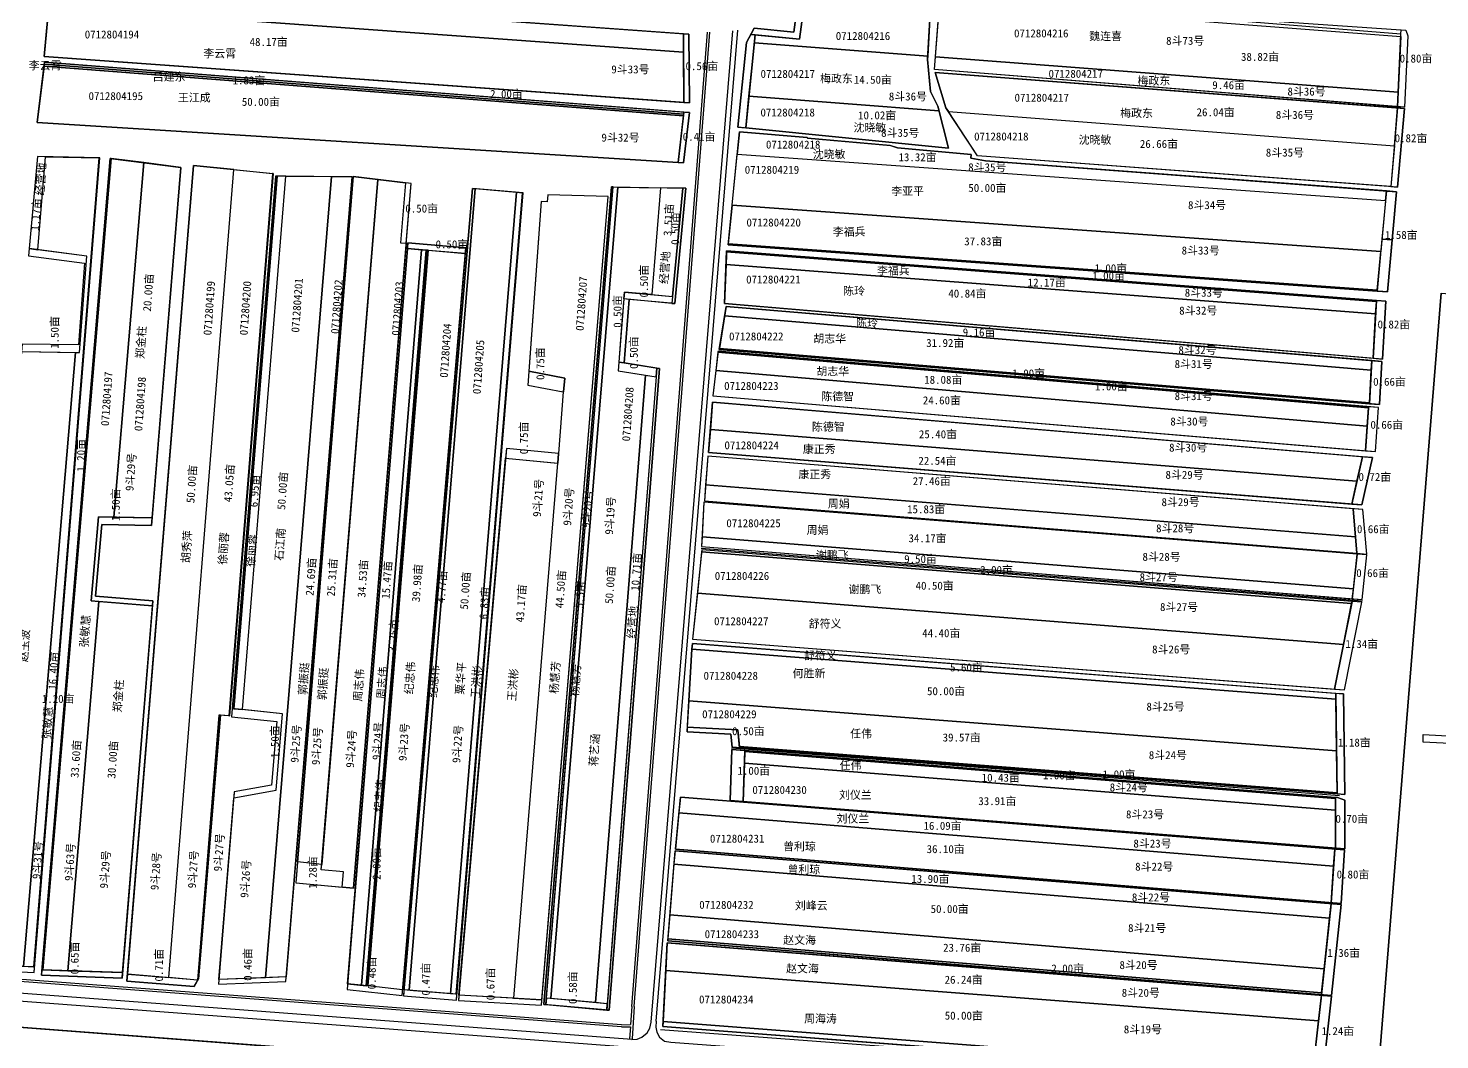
# Model space of a CAD drawing. Extents: x 548008 to 28551814, y 4990738 to 4997387.
# Drawn here: x 550112 to 551523, y 4992325 to 4993337 of the extents above; entities that cross this region are included whole.
import ezdxf
from ezdxf.enums import TextEntityAlignment as Align

# ---------------------------------------------------------------- set-up
doc = ezdxf.new("R2010")
doc.units = 0
doc.header["$LTSCALE"] = 10
for name, color, linetype in [('2019-4-4', 7, 'CONTINUOUS'), ('2021新职工', 3, 'CONTINUOUS'), ('2022年', 3, 'CONTINUOUS'), ('3.23分地', 7, 'CONTINUOUS'), ('修改', 3, 'CONTINUOUS'), ('出水桩', 5, 'CONTINUOUS'), ('地块名称', 6, 'CONTINUOUS'), ('地籍号', 7, 'CONTINUOUS'), ('开荒地', 6, 'CONTINUOUS'), ('扣减面积', 3, 'CONTINUOUS'), ('权利人', 10, 'CONTINUOUS'), ('林带', 3, 'CONTINUOUS'), ('油田占地', 4, 'CONTINUOUS'), ('测地框', 1, 'CONTINUOUS'), ('经营地', 5, 'CONTINUOUS'), ('经营地面积', 5, 'CONTINUOUS'), ('路', 4, 'CONTINUOUS'), ('身份地块', 1, 'CONTINUOUS'), ('身份地面积', 1, 'CONTINUOUS')]:
    doc.layers.add(name, color=color, linetype=linetype)
doc.styles.add('宋体', font='')
doc.styles.get('宋体').set_extended_font_data('SimSun')

msp = doc.modelspace()

# ---------------------------------------------------------------- linework, layer by layer
at = {"layer": '2019-4-4', "color": 3, "linetype": 'Continuous', "flags": 128}
for points in [[(551014.5, 4993364.5), (551011.3, 4993308.7), (550838, 4993322), (550838.8, 4993329.9), (550883.2, 4993325.6), (550889.7, 4993374.1)], [(551484.2, 4993328.4), (551481.7, 4993272.6), (551019.2, 4993308.1), (551023.4, 4993363.8)]]:
    msp.add_lwpolyline(points, close=True, dxfattribs=at)
at = {"layer": '2021新职工', "color": 1, "linetype": 'Continuous', "flags": 128}
for points in [[(550264.5, 4993197.3), (550227.6, 4993202.2), (550197.7, 4992847.7), (550236, 4992847.1)], [(550360.9, 4993188.6), (550317.6, 4992656.2), (550326.2, 4992655.3), (550369.6, 4993188.6)], [(550236.3, 4992759.1), (550182.8, 4992763.5), (550151.7, 4992394.2), (550206.4, 4992392.3)], [(551420.6, 4992572.2), (551420.1, 4992614), (550772.5, 4992664.2), (550770.9, 4992637.6), (550821.6, 4992635), (550823, 4992618.3)], [(551418.9, 4992554.6), (551418.8, 4992566.4), (550828.4, 4992613.4), (550828, 4992601.6)]]:
    msp.add_lwpolyline(points, close=True, dxfattribs=at)
at = {"layer": '2021新职工', "color": 1, "linetype": 'Continuous', "elevation": 280.8, "flags": 128}
msp.add_lwpolyline([(550317.7, 4993195.4), (550356.2, 4993191.5), (550312.6, 4992649), (550302.7, 4992649.6), (550281.4, 4992384.9), (550252.8, 4992387.3)], close=True, dxfattribs=at)
at = {"layer": '2022年', "color": 4, "linetype": 'Continuous', "flags": 128}
for points in [[(551022.5, 4993253.9), (551032.1, 4993216.8), (550829.4, 4993236.9), (550832.6, 4993268.5)], [(551477.8, 4993219), (551474.2, 4993178.3), (551061.2, 4993209.1), (551032.1, 4993253.2)], [(551468.9, 4993164.4), (551469.8, 4993173.9), (551069, 4993203.9), (551054.3, 4993206.8), (551054.6, 4993210.4), (550981.2, 4993216.9), (550973.9, 4993219.4), (550891.1, 4993226.7), (550890.8, 4993227.4), (550823.1, 4993232.9), (550820.9, 4993210.7)], [(550159.4, 4993012.5), (550163.5, 4993012.5), (550170.7, 4993108.8), (550121.6, 4993115.1), (550129.5, 4993208.1), (550182.7, 4993207), (550117.5, 4992398), (550107.5, 4992398.4)], [(550227.6, 4993202.2), (550195.1, 4993206.4), (550126.7, 4992395.1), (550151.7, 4992394.2), (550182.8, 4992763.5), (550174.9, 4992764.2), (550182.2, 4992847.9), (550197.7, 4992847.7)], [(550105.4, 4993013.4), (550159.4, 4993012.5), (550107.5, 4992398.4), (550053, 4992401)], [(551440.3, 4992811.6), (551438.9, 4992827.9), (550789.3, 4992880.1), (550788, 4992864)], [(551436.8, 4992775.9), (551440.5, 4992810.8), (550787.6, 4992862.6), (550785.8, 4992828.1)], [(551435.7, 4992766.2), (551436.8, 4992775.9), (550785.8, 4992828.1), (550785.2, 4992818.4)], [(551426.9, 4992720.5), (551435.1, 4992761.5), (550785.2, 4992813), (550781, 4992771.7)]]:
    msp.add_lwpolyline(points, close=True, dxfattribs=at)
at = {"layer": '3.23分地', "color": 1, "linetype": 'Continuous', "flags": 128}
for points in [[(550767.1, 4993312.8), (550132.7, 4993358.3), (550128.1, 4993308.2), (550767.6, 4993262.4)], [(550128.1, 4993300.7), (550127.9, 4993298.8), (550767.2, 4993248.9), (550767.4, 4993250.7)], [(551468.9, 4993164.4), (551464.2, 4993113.3), (550815.8, 4993159.6), (550820.9, 4993210.7)], [(550701.5, 4993177.8), (550744, 4993177.1), (550735.5, 4993070.3), (550708.1, 4993072.8), (550707.5, 4993066), (550705, 4993034.3), (550702.5, 4993002.7), (550701.9, 4992994.1), (550729.1, 4992989.7), (550679.2, 4992362.3), (550634.6, 4992366.3)], [(551396.4, 4992293.5), (551402, 4992344.2), (550749.4, 4992394.4), (550746.8, 4992343.4)]]:
    msp.add_lwpolyline(points, close=True, dxfattribs=at)
at = {"layer": '修改', "color": 2, "linetype": 'Continuous', "flags": 128}
msp.add_lwpolyline([(551484.3, 4993330.6), (551128.9, 4993359.2), (551127.8, 4993366.9), (551024.2, 4993374.2), (551023.4, 4993363.8), (551484.2, 4993328.4)], close=True, dxfattribs=at)
at = {"layer": '出水桩', "color": 2, "linetype": 'Continuous', "flags": 128}
for points in [[(550767.6, 4993252.8), (550128.4, 4993302.8), (550128.1, 4993300.7), (550767.4, 4993250.7)], [(550183.7, 4993207), (550182.7, 4993207), (550117.5, 4992398), (550118.5, 4992397.9)], [(550195.1, 4993206.4), (550194.1, 4993206.5), (550125.7, 4992395.1), (550126.7, 4992395.1)], [(550357, 4993191.4), (550356.2, 4993191.5), (550312.6, 4992649), (550313.4, 4992649)], [(550360.9, 4993188.6), (550359.4, 4993188.6), (550316.1, 4992656.4), (550317.6, 4992656.2)], [(550606.9, 4993172), (550605.9, 4993172), (550539.7, 4992370.6), (550540.7, 4992370.6)], [(550697, 4993177.9), (550695.1, 4993178), (550627.7, 4992360.5), (550629.6, 4992360.3)], [(550769.5, 4993176.6), (550766.6, 4993176.6), (550755.6, 4993061.5), (550758.5, 4993061.3)], [(550510, 4993114.7), (550511.8, 4993114.6), (550451.6, 4992379), (550449.8, 4992379.1)], [(550811.9, 4993121), (550811.8, 4993120), (551460.6, 4993073.6), (551460.7, 4993074.6)], [(551459.8, 4993064.4), (550810.3, 4993114), (550810.3, 4993113), (551459.8, 4993063.4)], [(551453, 4992962.1), (550803, 4993016.5), (550802.9, 4993015.5), (551452.9, 4992961.1)], [(551452, 4992957.1), (551452.1, 4992958.1), (550801.7, 4993013.7), (550801.6, 4993012.7)], [(550743.2, 4992996.3), (550740.6, 4992996.7), (550690.4, 4992354.9), (550692.9, 4992354.6)], [(550785.4, 4992815.1), (550785.2, 4992813), (551435.1, 4992761.5), (551435.5, 4992763.5)], [(550304.4, 4992649.6), (550302.7, 4992649.6), (550281.4, 4992384.9), (550281.7, 4992384.9), (550282.4, 4992386.1)], [(550823, 4992618.3), (550823.1, 4992617.1), (551420.6, 4992571.1), (551420.6, 4992572.2)], [(551418.8, 4992567.5), (550828.4, 4992614.5), (550828.4, 4992613.4), (551418.8, 4992566.4)], [(551405.1, 4992372.1), (550751.6, 4992426), (550751.5, 4992424), (551404.9, 4992370.1)]]:
    msp.add_lwpolyline(points, close=True, dxfattribs=at)
for points in [[(550510.9, 4993114.6), (550450.8, 4992379.1)], [(550784.8, 4992816.8), (551445.8, 4992764.2)], [(551422.8, 4992569.2), (550815.1, 4992616.8)]]:
    msp.add_lwpolyline(points, dxfattribs=at)
at = {"layer": '开荒地', "color": 6, "linetype": 'Continuous', "flags": 128}
for points in [[(551524.6, 4993071.6), (551376.4, 4991234), (552171, 4991161.7)], [(551718.8, 4992612.2), (551506.7, 4992622.6), (551506.6, 4992630.5), (551720.8, 4992618.8)]]:
    msp.add_lwpolyline(points, dxfattribs=at)
at = {"layer": '权利人', "color": 1, "linetype": 'Continuous', "elevation": 281.3, "flags": 128}
msp.add_lwpolyline([(550708.1, 4993007.1), (550707.9, 4993005.4)], dxfattribs=at)
at = {"layer": '林带', "color": 3, "linetype": 'Continuous', "flags": 128}
for points in [[(550707.5, 4993066), (550708.1, 4993072.8), (550756.3, 4993068.4), (550755.6, 4993061.5)], [(550712.7, 4993065.5), (550707.5, 4993066), (550702.5, 4993002.7), (550707.7, 4993001.9)], [(550707.7, 4993001.9), (550702.5, 4993002.7), (550701.9, 4992994.1), (550740, 4992988), (550740.6, 4992996.7)], [(550487.6, 4992375), (550487.1, 4992369.2), (550540.2, 4992364.7), (550540.7, 4992370.6)], [(550746.8, 4992343.4), (550746.6, 4992338.3), (551395.8, 4992288.4), (551396.4, 4992293.5)]]:
    msp.add_lwpolyline(points, close=True, dxfattribs=at)
at = {"layer": '油田占地', "color": 4, "linetype": 'Continuous', "flags": 128}
for points in [[(550891.2, 4993385.2), (550884.6, 4993385.7), (550877.5, 4993332.8), (550837.9, 4993336.6), (550834.5, 4993330.3), (550883.2, 4993325.6)], [(550838.8, 4993329.9), (550834.5, 4993330.3), (550830.2, 4993322.2), (550821.6, 4993237.7), (550829.4, 4993236.9)], [(550494.8, 4993181.3), (550489.2, 4993182), (550484.3, 4993122.1), (550489.9, 4993121.6)], [(550170.7, 4993108.8), (550113.1, 4993116.2), (550112.4, 4993108.9), (550168.4, 4993101.7), (550162.3, 4993019.9), (550106.1, 4993020.8), (550105.4, 4993013.4), (550163.5, 4993012.5)], [(550491.6, 4993122), (550549.5, 4993117.1), (550549, 4993111.4), (550512.1, 4993114.5), (550511.8, 4993114.6), (550510.9, 4993114.6), (550510, 4993114.7), (550491.1, 4993116.3)], [(550648.5, 4992986.8), (550612.7, 4992993.6), (550611.7, 4992979.8), (550646.9, 4992973.1), (550646.9, 4992973), (550647.3, 4992972.9)], [(550642.2, 4992911.4), (550642.1, 4992911.4), (550642.1, 4992911.2), (550590.1, 4992916.3), (550589.2, 4992906.8), (550641.4, 4992901.7)], [(550236, 4992847.1), (550182.2, 4992847.9), (550174.9, 4992764.2), (550236.3, 4992759.1), (550236.6, 4992763.9), (550179.4, 4992768.6), (550185.6, 4992840.2), (550235.4, 4992839.5)], [(550366.4, 4992651.2), (550316.1, 4992656.4), (550315.4, 4992648.1), (550360.5, 4992643.5), (550355.2, 4992579.6), (550318, 4992572.9), (550317.5, 4992566.9), (550360, 4992574.7)], [(550821.6, 4992635), (550770.9, 4992637.6), (550770.7, 4992633), (550814.6, 4992630.7), (550815.7, 4992617.7), (550823.1, 4992617.1)], [(550828.4, 4992614.5), (550815.4, 4992615.5), (550813.9, 4992564.3), (550826.9, 4992563.2)], [(550427.3, 4992493.1), (550405, 4992495.2), (550405.5, 4992500.5), (550381.2, 4992502.9), (550379.5, 4992482.1), (550426, 4992477.7)]]:
    msp.add_lwpolyline(points, close=True, dxfattribs=at)
at = {"layer": '油田占地', "color": 5, "linetype": 'Continuous', "flags": 128}
msp.add_lwpolyline([(551718.8, 4992612.2), (551506.7, 4992622.6), (551506.6, 4992630.5), (551720.8, 4992618.8)], dxfattribs=at)
at = {"layer": '测地框', "color": 0, "linetype": 'Continuous', "flags": 128}
for points, elevation in [([(550128.1, 4993308.2), (550135.1, 4993384.2), (550145.3, 4993389.1), (550296.5, 4993383.8), (550319.6, 4993396.3), (550390.3, 4993395.4), (550395.6, 4993357.5), (550772.4, 4993330.5), (550773, 4993262)], 281.1), ([(550821.6, 4993237.7), (550830.2, 4993322.2), (550837.9, 4993336.6), (550877.5, 4993332.8), (550884.6, 4993385.7), (551015, 4993374.3), (551011.1, 4993305.4), (551014.2, 4993273.2), (551021.3, 4993258.8), (551032.1, 4993216.8)], 281.8), ([(551024.2, 4993374.2), (551127.8, 4993366.9), (551128.9, 4993359.2), (551489.4, 4993334.6), (551491.4, 4993328.9), (551488, 4993257.6), (551018.2, 4993295.4)], 281.6), ([(550121, 4993242.2), (550128.4, 4993302.8), (550773, 4993252.4), (550767.2, 4993201.9)], 281.1), ([(551018.8, 4993292.4), (551487.9, 4993256.4), (551481, 4993177.8), (551061.2, 4993209.1), (551029.5, 4993257.1)], 281.5), ([(550811.8, 4993120), (550823.1, 4993232.9), (550890.8, 4993227.4), (550891.1, 4993226.7), (550974, 4993219.4), (550981.2, 4993216.9), (551054.6, 4993210.5), (551054.3, 4993206.8), (551069, 4993203.9), (551480.1, 4993173.1), (551470.9, 4993072.9)], 281.6), ([(550183.7, 4993207), (550121.3, 4993208.3), (550112.4, 4993108.9), (550168.4, 4993101.7), (550162.3, 4993019.9), (550106.1, 4993020.8), (550052.5, 4992395.6), (550118, 4992392.5)], 281.1), ([(550194.1, 4993206.5), (550264.5, 4993197.3), (550235.4, 4992839.5), (550185.6, 4992840.2), (550179.4, 4992768.6), (550236.6, 4992763.9), (550205.9, 4992386.9), (550125.2, 4992389.8)], 281), ([(550277.2, 4993199.5), (550357, 4993191.4), (550313.4, 4992649), (550304.4, 4992649.6), (550282.4, 4992386.1), (550278.1, 4992378.3), (550210.8, 4992383.9)], 280.8), ([(550315.4, 4992648.1), (550360.5, 4992643.5), (550355.2, 4992579.6), (550318, 4992572.9), (550302.2, 4992380.7), (550369.6, 4992383.4), (550435.8, 4993188), (550359.4, 4993188.6)], 281.4), ([(550379.5, 4992482.1), (550437.1, 4992476.6), (550494.8, 4993181.3), (550437, 4993188.3)], 281.5), ([(550487.1, 4992369.2), (550540.2, 4992364.7), (550606.9, 4993172), (550556.3, 4993176.5)], 281.6), ([(550695.1, 4993178), (550769.5, 4993176.6), (550758.5, 4993061.3), (550712.7, 4993065.5), (550707.7, 4993001.9), (550743.2, 4992996.3), (550692.9, 4992354.6), (550627.7, 4992360.5)], 281.3), ([(550542.1, 4992364.4), (550625.3, 4992359.8), (550692, 4993168.2), (550631.4, 4993170.1), (550630.8, 4993162.9), (550624.8, 4993163.4), (550611.7, 4992979.8), (550646.9, 4992973.1), (550642.1, 4992911.2), (550590.1, 4992916.3)], 281.7), ([(550430.9, 4992375.5), (550485.8, 4992369.3), (550549.5, 4993117.1), (550491.6, 4993122)], 281.7), ([(550808.1, 4993061.3), (550810.3, 4993114), (551469.2, 4993063.7), (551465.9, 4993005.8)], 281.6), ([(551465.2, 4993003.4), (551462.9, 4992960.3), (550802.9, 4993015.5), (550809.8, 4993058.2)], 281.6), ([(550801.7, 4993013.7), (550796.5, 4992969), (551458.9, 4992913.3), (551462, 4992957.3)], 281.6), ([(550796.1, 4992962.6), (551455.9, 4992907.2), (551445.2, 4992860), (550792.3, 4992912.2)], 281.5), ([(550791.6, 4992908.6), (550788, 4992864), (551450.3, 4992810.8), (551446.4, 4992855.3)], 281.6), ([(550787.6, 4992862.6), (550785.2, 4992818.4), (551445.5, 4992765.5), (551450.3, 4992810)], 281.6), ([(550785.4, 4992815.1), (550776.3, 4992725.7), (551427.9, 4992674.9), (551445.4, 4992762.8)], 281.7), ([(550776, 4992721.4), (551427.1, 4992670.9), (551428.4, 4992570.5), (550815.7, 4992617.7), (550814.6, 4992630.7), (550770.7, 4992633), (550772.5, 4992664.2), (550775.6, 4992715.6)], 281.7), ([(550813.9, 4992564.3), (550815.4, 4992615.5), (551420.9, 4992567.3), (551428.2, 4992564.8), (551428.3, 4992515.9)], 281.7), ([(550764.1, 4992567.6), (551428.1, 4992514.9), (551424.6, 4992461.3), (550759.1, 4992515.7)], 281.8), ([(550751.5, 4992424), (550758.7, 4992514.2), (551424.6, 4992460.3), (551414.8, 4992369.3)], 281.8), ([(550746.6, 4992338.3), (550750.8, 4992422.2), (551414.9, 4992368.9), (551405.9, 4992287.6)], 281.8), ([(550031.5, 4992295), (550036.8, 4992342.8), (550700.5, 4992292.2), (550697.7, 4992240.2)], 281.7)]:
    msp.add_lwpolyline(points, close=True, dxfattribs=dict(at, elevation=elevation))
for points, elevation in [([(550715.6, 4992358.5), (550791.1, 4993332.7)], 282.1), ([(550717.9, 4992358.5), (550793.4, 4993332.7)], 282.2), ([(550734.7, 4992342.9), (550816.4, 4993333.9)], 282.3), ([(550739.8, 4992343.8), (550821.5, 4993334.7)], 282.4), ([(550705.1, 4992338), (549338.4, 4992441.2)], 284.7), ([(550705.2, 4992340.1), (549338.5, 4992443.3)], 284.4), ([(550715.6, 4992325.5), (549348.9, 4992428.7)], 282.3), ([(550715.3, 4992317.5), (549348.6, 4992420.6)], 283.2), ([(550715.6, 4992358.5), (550714.3, 4992340.4)], 282.1), ([(550717.9, 4992358.5), (550715.7, 4992326.1)], 282.2), ([(550705.1, 4992338), (550714.2, 4992338.2)], 284.7), ([(550705.2, 4992340.1), (550714.3, 4992340.4)], 284.4), ([(550714.2, 4992338.2), (550713.3, 4992326.3)], 282.1), ([(550715.6, 4992325.5), (550720.8, 4992325.8), (550725.6, 4992327.6), (550730.7, 4992332.1), (550733.5, 4992336.9), (550734.7, 4992342.9)], 282.3), ([(550739.8, 4992343.8), (550739.5, 4992337.7), (550740.6, 4992332.6), (550743, 4992327.8), (550748, 4992323.8), (550754.4, 4992322.7), (551427.5, 4992272.5)], 282.4), ([(550744, 4992335.3), (551417.1, 4992285)], 282.7)]:
    msp.add_lwpolyline(points, dxfattribs=dict(at, elevation=elevation))
at = {"layer": '测地框', "color": 0, "linetype": 'Continuous'}
msp.add_lwpolyline([(551524.6, 4993071.6), (552272.3, 4993012.7), (552264.7, 4992928.4), (552391.3, 4992918.7), (552271.2, 4991392.8), (552189.7, 4991399.2), (552171, 4991161.7), (551376.4, 4991234)], close=True, dxfattribs=at)
at = {"layer": '测地框', "color": 0, "linetype": 'Continuous', "flags": 128}
msp.add_lwpolyline([(551506.6, 4992630.5), (551720.8, 4992618.8), (551724.8, 4992647.6), (551843.7, 4992645), (551843.9, 4992572.1), (551795.8, 4992574.6), (551792.5, 4992549.1), (551740, 4992552.8), (551738.8, 4992597.9), (551719, 4992597.2), (551718.8, 4992612.2), (551506.7, 4992622.6)], close=True, dxfattribs=at)
at = {"layer": '经营地', "color": 5, "linetype": 'Continuous', "flags": 128}
for points in [[(550767, 4993330.9), (550395.6, 4993357.5), (550390.3, 4993395.4), (550319.6, 4993396.3), (550296.5, 4993383.8), (550145.3, 4993389.1), (550135.1, 4993384.2), (550132.7, 4993358.3), (550767.1, 4993312.8)], [(550129.5, 4993208.1), (550121.3, 4993208.3), (550113.1, 4993116.2), (550121.6, 4993115.1)], [(550766.6, 4993176.6), (550744, 4993177.1), (550735.5, 4993070.3), (550756.3, 4993068.3)], [(550729.1, 4992989.7), (550740, 4992988), (550690.9, 4992361.2), (550679.2, 4992362.3)]]:
    msp.add_lwpolyline(points, close=True, dxfattribs=at)
at = {"layer": '路', "color": 4, "linetype": 'Continuous', "flags": 128}
for points in [[(550772.4, 4993330.5), (550767, 4993330.9), (550767.6, 4993262.4), (550773, 4993262)], [(551484.5, 4993334.9), (551484.7, 4993334.9), (551489.4, 4993334.6), (551491.4, 4993328.9), (551488, 4993257.6), (551481, 4993258.1), (551484.3, 4993330.5)], [(551487.9, 4993256.4), (551481.1, 4993256.9), (551474.2, 4993178.3), (551481, 4993177.8)], [(550773, 4993252.4), (550767.6, 4993252.8), (550761.8, 4993202.2), (550767.2, 4993201.9)], [(551480.1, 4993173.1), (551469.8, 4993173.9), (551465.3, 4993125.7), (551475.7, 4993125)], [(551475.7, 4993125), (551465.3, 4993125.7), (551460.6, 4993073.6), (551460.6, 4993073.6), (551470.9, 4993072.9)], [(551469.2, 4993063.7), (551459.8, 4993064.4), (551456.5, 4993006.6), (551465.9, 4993005.8)], [(551465.2, 4993003.4), (551455.2, 4993004.2), (551452.9, 4992961.1), (551462.9, 4992960.3)], [(551449, 4992914.1), (551458.9, 4992913.3), (551462, 4992957.3), (551452.1, 4992958.1), (551452, 4992957.1)], [(551435.2, 4992860.8), (551445.2, 4992860), (551455.9, 4992907.2), (551445.9, 4992908.1)], [(551440.3, 4992811.6), (551450.3, 4992810.8), (551446.4, 4992855.3), (551436.5, 4992856.1)], [(551435.7, 4992766.2), (551445.5, 4992765.5), (551450.3, 4992810), (551440.5, 4992810.8)], [(551445.4, 4992762.8), (551435.5, 4992763.5), (551418, 4992675.6), (551427.9, 4992674.9)], [(551427.1, 4992670.9), (551419.4, 4992671.5), (551420.6, 4992571.1), (551428.4, 4992570.5)], [(551428.2, 4992564.8), (551420.9, 4992567.3), (551418.8, 4992567.5), (551419, 4992516.6), (551428.3, 4992515.9)], [(551428.1, 4992514.9), (551418.2, 4992515.7), (551414.7, 4992462.1), (551424.6, 4992461.3)], [(551424.6, 4992460.3), (551414.7, 4992461.1), (551404.9, 4992370.1), (551414.8, 4992369.3)], [(550118.5, 4992397.9), (550053, 4992401), (550052.5, 4992395.6), (550118, 4992392.5)], [(550206.4, 4992392.3), (550125.7, 4992395.1), (550125.2, 4992389.8), (550205.9, 4992386.9)], [(550281.7, 4992384.9), (550211.4, 4992390.7), (550210.8, 4992383.9), (550278.1, 4992378.3)], [(550370, 4992388), (550302.6, 4992385.3), (550302.2, 4992380.7), (550369.6, 4992383.4)], [(550540.7, 4992370.6), (550539.7, 4992370.6), (550497.3, 4992374.2), (550487.6, 4992375), (550487.1, 4992369.2), (550540.2, 4992364.7)], [(550625.7, 4992365.1), (550542.6, 4992369.7), (550542.1, 4992364.4), (550625.3, 4992359.8)], [(550630.1, 4992366.7), (550629.6, 4992360.3), (550690.4, 4992354.9), (550690.9, 4992361.2)], [(551414.9, 4992368.9), (551404.9, 4992369.7), (551395.8, 4992288.4), (551405.9, 4992287.6)]]:
    msp.add_lwpolyline(points, close=True, dxfattribs=at)
at = {"layer": '身份地块', "color": 1, "linetype": 'Continuous', "flags": 128}
for points in [[(551011.1, 4993305.4), (551015, 4993374.3), (550891.2, 4993385.2), (550883.2, 4993325.6), (550838.8, 4993329.9), (550829.4, 4993236.9), (551032.1, 4993216.8), (551021.3, 4993258.8), (551014.2, 4993273.2)], [(551011.3, 4993308.7), (551011.1, 4993305.4), (551014.2, 4993273.2), (551021.3, 4993258.8), (551022.5, 4993253.9), (550832.6, 4993268.5), (550838, 4993322)], [(550127.9, 4993298.8), (550121, 4993242.2), (550761.8, 4993202.2), (550767.2, 4993248.9)], [(551481.7, 4993272.6), (551481, 4993258.1), (551018.2, 4993295.4), (551019.2, 4993308.1)], [(551477.8, 4993219), (551481.1, 4993256.9), (551018.8, 4993292.4), (551029.5, 4993257.1), (551032.1, 4993253.2)], [(550369.6, 4993188.6), (550415.3, 4993188.2), (550349.4, 4992387.2), (550302.6, 4992385.3), (550317.5, 4992566.9), (550360, 4992574.7), (550366.4, 4992651.2), (550326.2, 4992655.3)], [(550415.3, 4993188.2), (550435.8, 4993188), (550370, 4992388), (550349.4, 4992387.2)], [(550437, 4993188.3), (550461.5, 4993185.3), (550405.5, 4992500.5), (550381.2, 4992502.9)], [(550461.5, 4993185.3), (550489.2, 4993182), (550484.3, 4993122.1), (550489.9, 4993121.6), (550437.1, 4992476.6), (550426, 4992477.7), (550427.3, 4992493.1), (550405, 4992495.2)], [(550697, 4993177.9), (550701.5, 4993177.8), (550634.6, 4992366.3), (550630.1, 4992366.7)], [(551460.7, 4993074.6), (551464.2, 4993113.3), (550815.8, 4993159.6), (550811.9, 4993121)], [(550510, 4993114.7), (550491.1, 4993116.3), (550431.4, 4992381.2), (550449.8, 4992379.1)], [(550491.1, 4993116.3), (550505.2, 4993115.1), (550445.1, 4992379.7), (550431.4, 4992381.2)], [(550505.2, 4993115.1), (550510, 4993114.7), (550449.8, 4992379.1), (550445.1, 4992379.7)], [(550511.8, 4993114.6), (550549, 4993111.4), (550486.3, 4992375), (550451.7, 4992379)], [(551456.5, 4993006.6), (551459.1, 4993050.9), (550809.7, 4993100.5), (550808.1, 4993061.3)], [(551459.1, 4993050.9), (551459.8, 4993063.4), (550810.3, 4993113), (550810.1, 4993109.9), (550809.7, 4993100.5)], [(550809.8, 4993058.2), (550803, 4993016.5), (551453, 4992962.1), (551455.2, 4993004.2)], [(551454.7, 4992994.8), (551455.2, 4993004.2), (550809.8, 4993058.2), (550808.3, 4993048.9)], [(551453, 4992962.1), (551454.7, 4992994.8), (550808.3, 4993048.9), (550803, 4993016.5)], [(551450.7, 4992938.7), (551452, 4992957.1), (550801.6, 4993012.7), (550799.5, 4992994.3)], [(551449, 4992914.1), (551450.7, 4992938.7), (550799.5, 4992994.3), (550796.5, 4992969)], [(551440.4, 4992883.7), (551445.9, 4992908.1), (550796.1, 4992962.6), (550794.7, 4992943.9), (550794.1, 4992935.4)], [(551435.2, 4992860.8), (551440.4, 4992883.7), (550794.1, 4992935.4), (550792.3, 4992912.2)], [(550589.2, 4992906.8), (550641.3, 4992901.7), (550597.2, 4992366.7), (550542.6, 4992369.7)], [(551438.9, 4992827.9), (551438.2, 4992835.6), (551436.5, 4992856.1), (550791.6, 4992908.6), (550789.9, 4992887.7), (550789.3, 4992880.1)], [(551418, 4992675.6), (551426.9, 4992720.5), (550781, 4992771.7), (550776.3, 4992725.7)], [(551419.4, 4992665.7), (551419.4, 4992671.5), (550776, 4992721.4), (550775.6, 4992715.6)], [(551420.1, 4992614), (551419.4, 4992665.7), (550775.6, 4992715.6), (550772.5, 4992664.2)], [(551419, 4992516.6), (551418.9, 4992554.6), (550828, 4992601.6), (550826.9, 4992563.2)], [(551417.1, 4992498.6), (551418.2, 4992515.7), (550764.1, 4992567.6), (550762.6, 4992552.1)], [(551414.7, 4992462.1), (551417.1, 4992498.6), (550762.6, 4992552.1), (550759.1, 4992515.7)], [(551413.1, 4992446.6), (551414.7, 4992461.1), (550758.7, 4992514.2), (550757.6, 4992500.6)], [(551407.7, 4992396.1), (551413.1, 4992446.6), (550757.6, 4992500.6), (550753.6, 4992450.1)], [(551405.1, 4992372.1), (551407.7, 4992396.1), (550753.6, 4992450.1), (550751.6, 4992426)], [(551402, 4992344.2), (551404.9, 4992369.7), (550750.8, 4992422.2), (550749.4, 4992394.4)], [(550749.4, 4992394.4), (550746.8, 4992343.4), (551396.4, 4992293.5), (551402, 4992344.2)]]:
    msp.add_lwpolyline(points, close=True, dxfattribs=at)
for points in [[(551480.7, 4993253), (551474.2, 4993178.3)], [(550815.8, 4993159.6), (551464.2, 4993113.3)]]:
    msp.add_lwpolyline(points, dxfattribs=at)
for points, elevation in [([(550277.2, 4993199.5), (550211.4, 4992390.7), (550252.8, 4992387.3), (550317.7, 4993195.4)], 280.8), ([(550556.3, 4993176.5), (550559, 4993176.3), (550492.8, 4992374.6), (550487.6, 4992375)], 281.6), ([(550559, 4993176.3), (550600.3, 4993172.6), (550534.1, 4992371.1), (550492.8, 4992374.6)], 281.6), ([(550600.3, 4993172.6), (550605.9, 4993172), (550539.7, 4992370.6), (550534.1, 4992371.1)], 281.6), ([(550692, 4993168.2), (550631.4, 4993170.1), (550630.8, 4993162.9), (550624.8, 4993163.4), (550612.7, 4992993.6), (550648.5, 4992986.8), (550647.3, 4992972.9), (550646.9, 4992973), (550642.1, 4992911.4), (550642.2, 4992911.4), (550641.4, 4992901.7), (550641.3, 4992901.7), (550597.2, 4992366.7), (550625.7, 4992365.1)], 281.7), ([(550036.8, 4992342.8), (550033.4, 4992312.5), (550693.4, 4992262.2), (550695.7, 4992292.6)], 281.7)]:
    msp.add_lwpolyline(points, close=True, dxfattribs=dict(at, elevation=elevation))

# ---------------------------------------------------------------- texts
at = {"layer": '2019-4-4', "color": 3, "linetype": 'Continuous', "style": '宋体'}
for s, p in [('0712804216', (550946.6, 4993328.8)), ('0712804216', (551124.8, 4993331.4)), ('魏连喜', (551189.1, 4993328.9)), ('8斗73号', (551268.7, 4993324.3))]:
    msp.add_text(s, height=8, dxfattribs=at).set_placement(p, align=Align.MIDDLE)
msp.add_text('38.82亩', height=8, dxfattribs=at).set_placement((551324.5, 4993304))
at = {"layer": '2021新职工', "color": 1, "linetype": 'Continuous', "style": '宋体'}
for s, p in [('20.00亩', (550234.7, 4993053.1)), ('43.05亩', (550315.6, 4992862.5)), ('6.95亩', (550341.3, 4992857.4)), ('16.40亩', (550140, 4992674.9)), ('33.60亩', (550162.3, 4992586.7)), ('30.00亩', (550199.1, 4992586.1))]:
    msp.add_text(s, height=8, rotation=86, dxfattribs=at).set_placement(p)
for s, p in [('郑金柱 ', (550224.7, 4993025.2)), ('徐丽蓉', (550307, 4992816.4)), ('徐丽蓉', (550335, 4992814.4)), ('郑金柱 ', (550202, 4992671.6))]:
    msp.add_text(s, height=8, rotation=86, dxfattribs=at).set_placement(p, align=Align.MIDDLE)
for p in [(550944.7, 4992631.5), (550934.2, 4992599.8)]:
    msp.add_text('任伟', height=8, dxfattribs=at).set_placement(p, align=Align.MIDDLE)
for s, p in [('39.57亩', (551026.2, 4992623.4)), ('10.43亩', (551065.3, 4992583.2))]:
    msp.add_text(s, height=8, dxfattribs=at).set_placement(p)
at = {"layer": '2022年', "color": 4, "linetype": 'Continuous', "style": '宋体'}
for s, p in [('沈晓敏', (550953.5, 4993237.5)), ('沈晓敏', (550912.8, 4993210.9)), ('周娟', (550922.4, 4992861.4)), ('周娟', (550901.2, 4992835.1)), ('谢鹏飞', (550915.9, 4992810.1)), ('谢鹏飞', (550948.5, 4992775.8))]:
    msp.add_text(s, height=8, dxfattribs=at).set_placement(p, align=Align.MIDDLE)
for s, p in [('15.83亩', (550990.7, 4992851.6)), ('34.17亩', (550992.1, 4992822.6)), ('9.50亩', (550987.8, 4992801.8)), ('40.50亩', (550999.2, 4992775.2))]:
    msp.add_text(s, height=8, dxfattribs=at).set_placement(p)
for s, p in [('张敏慧', (550168.6, 4992733.7)), ('赵玉波', (550108.1, 4992719.2)), ('张敏慧', (550131.1, 4992642.1))]:
    msp.add_text(s, height=8, rotation=86, dxfattribs=at).set_placement(p, align=Align.MIDDLE)
at = {"layer": '3.23分地', "color": 1, "linetype": 'Continuous', "style": '宋体'}
for s, p in [('李云霄', (550303.5, 4993311.6)), ('李云霄', (550128.9, 4993299.6)), ('李亚平', (550991.2, 4993174)), ('周海涛', (550904.1, 4992346.5))]:
    msp.add_text(s, height=8, dxfattribs=at).set_placement(p, align=Align.MIDDLE)
msp.add_text('蒋艺涵', height=8, rotation=86, dxfattribs=at).set_placement((550677.8, 4992614.9), align=Align.MIDDLE)
at = {"layer": '地块名称', "color": 1, "linetype": 'Continuous', "style": '宋体'}
for s, p in [('9斗33号', (550714.1, 4993295.7)), ('8斗36号', (550991.5, 4993268.6)), ('8斗36号', (551390, 4993273.5)), ('8斗36号', (551378.4, 4993250.2)), ('9斗32号', (550704.2, 4993227.5)), ('8斗35号', (550983.8, 4993232.3)), ('8斗35号', (551368.4, 4993212.5)), ('8斗35号', (551070.9, 4993197.8)), ('8斗34号', (551290.6, 4993160)), ('8斗33号', (551284.2, 4993114.6)), ('8斗33号', (551287.3, 4993072.4)), ('8斗32号', (551281.8, 4993054.5)), ('8斗32号', (551281, 4993015)), ('8斗31号', (551277.2, 4993001.1)), ('8斗31号', (551277.2, 4992969)), ('8斗30号', (551272.9, 4992943.6, 281.6)), ('8斗30号', (551271.7, 4992917.5, 281.6)), ('8斗29号', (551268.1, 4992890.3)), ('8斗29号', (551264.1, 4992863)), ('8斗28号', (551258.7, 4992836.8)), ('8斗28号', (551245.1, 4992808.3)), ('8斗27号', (551242.2, 4992787.9)), ('8斗27号', (551262.6, 4992758.1)), ('8斗26号', (551254.7, 4992715.7)), ('8斗25号', (551249, 4992658.5)), ('8斗24号', (551251.4, 4992610)), ('8斗24号', (551212.3, 4992577.8)), ('8斗23号', (551228.6, 4992550.8)), ('8斗23号', (551236, 4992521.6)), ('8斗22号', (551237.8, 4992498.5)), ('8斗22号', (551234.5, 4992467.8)), ('8斗21号', (551230.7, 4992437.1)), ('8斗20号', (551222.1, 4992400.1)), ('8斗20号', (551224.3, 4992372.4)), ('8斗19号', (551226.4, 4992335.8))]:
    msp.add_text(s, height=8, dxfattribs=at).set_placement(p, align=Align.MIDDLE)
for s, p in [('9斗29号', (550214.3, 4992892.9)), ('9斗21号', (550621.6, 4992867)), ('9斗20号', (550651.9, 4992858.3)), ('9斗20号', (550670.7, 4992856.1)), ('9斗19号', (550693.6, 4992849.3)), ('9斗25号', (550379.3, 4992621.3)), ('9斗25号', (550400.5, 4992618.9)), ('9斗24号', (550434.7, 4992616.2)), ('9斗24号', (550461.1, 4992623.9)), ('9斗23号', (550487.3, 4992623)), ('9斗22号', (550541, 4992621)), ('9斗31号', (550121.1, 4992504.9)), ('9斗27号', (550302.5, 4992512.6)), ('9斗63号', (550153.5, 4992503)), ('9斗29号', (550188.7, 4992495.5)), ('9斗28号', (550239.3, 4992493.8)), ('9斗27号', (550276.7, 4992495.7)), ('9斗26号', (550329.1, 4992486.1))]:
    msp.add_text(s, height=8, rotation=86, dxfattribs=at).set_placement(p, align=Align.MIDDLE)
at = {"layer": '地籍号', "color": 1, "linetype": 'Continuous', "style": '宋体'}
for s, p in [('0712804194', (550195.8, 4993330.3)), ('0712804217', (550871.4, 4993290.9)), ('0712804217', (551159.3, 4993291)), ('0712804195', (550199.6, 4993268.7)), ('0712804217', (551125.3, 4993267.1)), ('0712804218', (550871.3, 4993252.3)), ('0712804218', (551084.9, 4993228.3)), ('0712804218', (550876.8, 4993220.2)), ('0712804219', (550855.6, 4993195)), ('0712804220', (550857.3, 4993142.3)), ('0712804221', (550857, 4993085.3)), ('0712804222', (550839.9, 4993028.4)), ('0712804223', (550835, 4992978.9)), ('0712804224', (550835.3, 4992919.5, 281.5)), ('0712804225', (550837.2, 4992841.6)), ('0712804226', (550825.6, 4992788.9)), ('0712804227', (550824.9, 4992743.6)), ('0712804228', (550814.4, 4992689.1)), ('0712804229', (550813, 4992650.6)), ('0712804230', (550863.2, 4992574.9)), ('0712804231', (550820.8, 4992526.2)), ('0712804232', (550810.1, 4992460)), ('0712804233', (550815.5, 4992430.7)), ('0712804234', (550809.9, 4992365.4))]:
    msp.add_text(s, height=8, dxfattribs=at).set_placement(p, align=Align.MIDDLE)
for s, p in [('0712804207', (550665.2, 4993061.2)), ('0712804199', (550293.1, 4993056.7)), ('0712804200', (550329.3, 4993056.7)), ('0712804201', (550380.9, 4993059.5)), ('0712804202', (550420.5, 4993058.1)), ('0712804203', (550481.4, 4993056.3, 281.7)), ('0712804204', (550529.4, 4993014.3)), ('0712804205', (550562.3, 4992997.9)), ('0712804197', (550190.6, 4992966)), ('0712804198', (550224, 4992960.9)), ('0712804208', (550711.6, 4992950.7))]:
    msp.add_text(s, height=8, rotation=86, dxfattribs=at).set_placement(p, align=Align.MIDDLE)
at = {"layer": '扣减面积', "color": 3, "linetype": 'Continuous', "style": '宋体'}
for s, p in [('0.56亩', (550769.2, 4993294.7)), ('0.80亩', (551483.1, 4993302.3)), ('2.00亩', (550573.8, 4993266.9)), ('0.41亩', (550766.4, 4993224.1)), ('0.82亩', (551478.1, 4993222.6)), ('0.50亩', (550489.1, 4993152.3)), ('1.58亩', (551468.4, 4993125.9)), ('0.50亩', (550519.3, 4993116.5)), ('1.00亩', (551178, 4993092.6)), ('1.00亩', (551175.8, 4993085)), ('0.82亩', (551461, 4993036.4)), ('1.00亩', (551095.9, 4992987.5)), ('0.66亩', (551456.6, 4992979.1)), ('1.00亩', (551178.6, 4992974.5, 281.6)), ('0.66亩', (551453.9, 4992936.1)), ('0.72亩', (551442, 4992883.9)), ('0.66亩', (551440.4, 4992831.7)), ('2.00亩', (551063.8, 4992790.9)), ('0.66亩', (551439.7, 4992787.8)), ('1.34亩', (551428.9, 4992716.9)), ('1.20亩', (550125.7, 4992662, 281.1)), ('0.50亩', (550815.7, 4992629.7)), ('1.18亩', (551421.5, 4992618.3)), ('1.00亩', (550821.1, 4992590.1)), ('1.00亩', (551126.5, 4992585.6, 281.7)), ('1.00亩', (551186.3, 4992586.6)), ('0.70亩', (551418.9, 4992542.1)), ('0.80亩', (551420.1, 4992486.4)), ('1.36亩', (551410.8, 4992408)), ('2.00亩', (551134.9, 4992392.4)), ('1.24亩', (551405, 4992329.8))]:
    msp.add_text(s, height=8, dxfattribs=at).set_placement(p)
for s, p in [('0.50亩', (550762.8, 4993120)), ('0.50亩', (550731.7, 4993067.4)), ('0.50亩', (550705.2, 4993037.1)), ('1.50亩', (550142.5, 4993016)), ('0.75亩', (550628, 4992984.9)), ('0.50亩', (550721.5, 4992995.9)), ('0.75亩', (550611.6, 4992910.6)), ('1.20亩', (550168.8, 4992893.2, 281)), ('1.50亩', (550203.6, 4992843.7)), ('1.50亩', (550362.7, 4992606.9)), ('1.28亩', (550400.5, 4992476.1)), ('2.00亩', (550464.3, 4992485.1)), ('0.65亩', (550162.5, 4992390.6)), ('0.71亩', (550246.8, 4992383.4)), ('0.46亩', (550335.5, 4992384.1)), ('0.48亩', (550459.5, 4992375.6)), ('0.47亩', (550513.5, 4992369.4)), ('0.67亩', (550578.2, 4992364.7)), ('0.58亩', (550660.5, 4992360.9))]:
    msp.add_text(s, height=8, rotation=90, dxfattribs=at).set_placement(p)
at = {"layer": '权利人', "color": 1, "linetype": 'Continuous', "style": '宋体'}
for s, p in [('吕建东', (550252.9, 4993288.4)), ('梅政东', (550920.1, 4993286.6)), ('梅政东', (551237.4, 4993284.4)), ('王江成', (550278.1, 4993267.4)), ('梅政东', (551220.1, 4993252)), ('沈晓敏', (551178.6, 4993225.3)), ('李福兵', (550932.7, 4993133.4)), ('李福兵', (550976.9, 4993094.4)), ('陈玲', (550937.7, 4993074.2)), ('陈玲', (550950.7, 4993042)), ('胡志华', (550913.3, 4993026.5)), ('胡志华', (550916.4, 4992993.8)), ('陈德智', (550921.3, 4992968.8)), ('陈德智', (550911.9, 4992938.4)), ('康正秀', (550902.8, 4992916)), ('康正秀', (550898.4, 4992890.9)), ('舒符义', (550908.7, 4992741.5)), ('舒符义', (550903.9, 4992709.6)), ('何胜新', (550892.6, 4992691.8)), ('刘仪兰', (550939, 4992570.2)), ('刘仪兰', (550936.5, 4992546.5)), ('曾利琼', (550883.1, 4992518.7)), ('曾利琼', (550887.5, 4992495.7)), ('刘峰云', (550894.9, 4992459.6)), ('赵文海', (550883.2, 4992425.1)), ('赵文海', (550886.1, 4992396.6))]:
    msp.add_text(s, height=8, dxfattribs=at).set_placement(p, align=Align.MIDDLE)
for s, p in [('胡秀萍', (550270.3, 4992818.2)), ('石江南', (550363.6, 4992820.5)), ('郭振挺', (550387.2, 4992686.2)), ('郭振挺', (550406.5, 4992680.9)), ('周志伟', (550442.3, 4992679.7)), ('周志伟', (550465.6, 4992682.1)), ('纪忠伟', (550493.4, 4992687)), ('纪忠伟', (550517.3, 4992683.6)), ('粟华平', (550544.2, 4992686.6)), ('王洪彬', (550559.8, 4992683, 281.6)), ('王洪彬', (550596.3, 4992680)), ('杨慧芳', (550638.4, 4992687.4)), ('杨慧芳', (550659, 4992684.6)), ('纪忠伟', (550463, 4992569.2))]:
    msp.add_text(s, height=8, rotation=86, dxfattribs=at).set_placement(p, align=Align.MIDDLE)
at = {"layer": '经营地面积', "color": 5, "linetype": 'Continuous', "style": '宋体'}
msp.add_text('经营地', height=8, rotation=86, dxfattribs=at).set_placement((550124.5, 4993185.8), align=Align.MIDDLE)
for s, p in [('1.17亩', (550122.7, 4993133.9)), ('3.51亩', (550755, 4993128.5)), ('经营地', (550751.4, 4993080.7)), ('10.71亩', (550722.6, 4992773.8)), ('经营地', (550718.9, 4992726))]:
    msp.add_text(s, height=8, rotation=86, dxfattribs=at).set_placement(p)
at = {"layer": '身份地面积', "color": 1, "linetype": 'Continuous', "style": '宋体'}
for s, p in [('48.17亩', (550333.4, 4993318.9)), ('1.83亩', (550316.4, 4993280.5)), ('14.50亩', (550937.4, 4993281.1)), ('9.46亩', (551295.8, 4993275.7)), ('50.00亩', (550325.6, 4993259)), ('26.04亩', (551280.1, 4993248.6)), ('10.02亩', (550941.7, 4993245.5)), ('26.66亩', (551223.4, 4993216.9)), ('13.32亩', (550982.1, 4993203.6)), ('50.00亩', (551051.9, 4993172.9)), ('37.83亩', (551047.8, 4993119.5)), ('12.17亩', (551111.3, 4993078.3)), ('40.84亩', (551031.9, 4993067.3)), ('9.16亩', (551046.3, 4993028.5)), ('31.92亩', (551009.8, 4993017.9)), ('18.08亩', (551007.8, 4992981.1)), ('24.60亩', (551006.4, 4992960.5)), ('25.40亩', (551002.5, 4992926.6)), ('22.54亩', (551002, 4992900.1)), ('27.46亩', (550996.3, 4992879.7)), ('44.40亩', (551005.8, 4992727.7)), ('5.60亩', (551033.7, 4992693.5)), ('50.00亩', (551010.6, 4992669.7)), ('33.91亩', (551061.9, 4992559.8)), ('16.09亩', (551007.1, 4992535.1)), ('36.10亩', (551010.2, 4992511.8)), ('13.90亩', (550994.9, 4992482)), ('50.00亩', (551014.2, 4992451.9)), ('23.76亩', (551026.7, 4992413.2)), ('26.24亩', (551028.2, 4992381.2)), ('50.00亩', (551028.3, 4992345.3))]:
    msp.add_text(s, height=8, dxfattribs=at).set_placement(p)
for s, p in [('50.00亩', (550278.1, 4992861.5)), ('50.00亩', (550368.9, 4992854.8)), ('24.69亩', (550397.3, 4992769)), ('25.31亩', (550418.5, 4992768.2)), ('34.53亩', (550449.1, 4992767.1)), ('15.47亩', (550473.3, 4992765.8)), ('39.98亩', (550503.5, 4992762.6)), ('4.77亩', (550528.5, 4992761.7)), ('50.00亩', (550551.6, 4992755.1)), ('44.50亩', (550647, 4992756.5)), ('50.00亩', (550696.5, 4992760.8)), ('6.83亩', (550570.9, 4992745.3, 281.6)), ('43.17亩', (550607.4, 4992742.3)), ('5.5亩', (550666.8, 4992756.4)), ('3.25亩', (550479.9, 4992713))]:
    msp.add_text(s, height=8, rotation=86, dxfattribs=at).set_placement(p)

doc.saveas('drawing.dxf')
